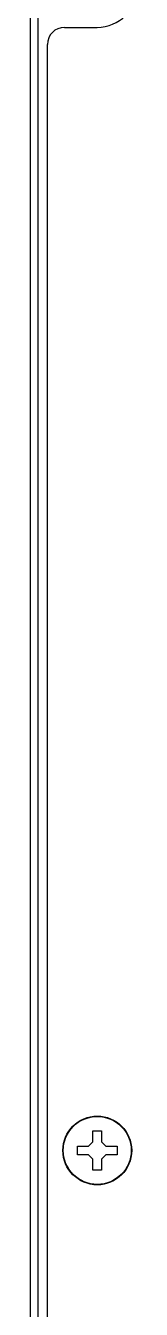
# Model space of a CAD drawing. Header units: millimetres. Extents: x -2618 to 1806, y -1718 to 1521.
# Drawn here: x -2618.4 to -2606, y 44.4 to 193.6 of the extents above; entities that cross this region are included whole.
import ezdxf

# ---------------------------------------------------------------- set-up
doc = ezdxf.new("R2010")
doc.units = ezdxf.units.MM
doc.header["$LTSCALE"] = 346.5
doc.layers.get('0').update_dxf_attribs({"linetype": 'CONTINUOUS'})
doc.layers.add('ASSI', color=7, linetype='CONTINUOUS')
doc.layers.add('GEOM', color=7, linetype='CONTINUOUS')

msp = doc.modelspace()

# ---------------------------------------------------------------- linework, layer by layer
for p, q in [((-2611.08, 63.85), (-2611.08, 65.15)), ((-2611.08, 65.15), (-2610.08, 65.15)), ((-2610.08, 65.15), (-2610.08, 63.85)), ((-2612.88, 62.35), (-2612.88, 63.35)), ((-2612.88, 63.35), (-2611.58, 63.35)), ((-2611.58, 63.35), (-2611.08, 63.85)), ((-2610.08, 63.85), (-2609.58, 63.35)), ((-2609.58, 63.35), (-2608.28, 63.35)), ((-2608.28, 63.35), (-2608.28, 62.35)), ((-2611.58, 62.35), (-2612.88, 62.35)), ((-2611.08, 61.85), (-2611.58, 62.35)), ((-2611.08, 60.55), (-2611.08, 61.85)), ((-2609.58, 62.35), (-2610.08, 61.85)), ((-2610.08, 61.85), (-2610.08, 60.55)), ((-2608.28, 62.35), (-2609.58, 62.35)), ((-2610.08, 60.55), (-2611.08, 60.55))]:
    msp.add_line(p, q)
at = {"layer": 'ASSI'}
for radius in [4, 3.95]:
    msp.add_circle((-2610.58, 62.85), radius, dxfattribs=at)
at = {"layer": 'GEOM'}
for p, q in [((-2618.38, 377.85), (-2618.38, -97.85)), ((-2617.48, 377.75), (-2617.48, -97.85)), ((-2614.38, 193.45), (-2610.58, 193.45)), ((-2616.38, -95.65), (-2616.38, 191.45))]:
    msp.add_line(p, q, dxfattribs=at)
for centre, radius, start, end in [((-2610.58, 198.05), 4.6, 270, 90), ((-2614.38, 191.45), 2, 90, 180)]:
    msp.add_arc(centre, radius, start, end, dxfattribs=at)

doc.saveas('drawing.dxf')
